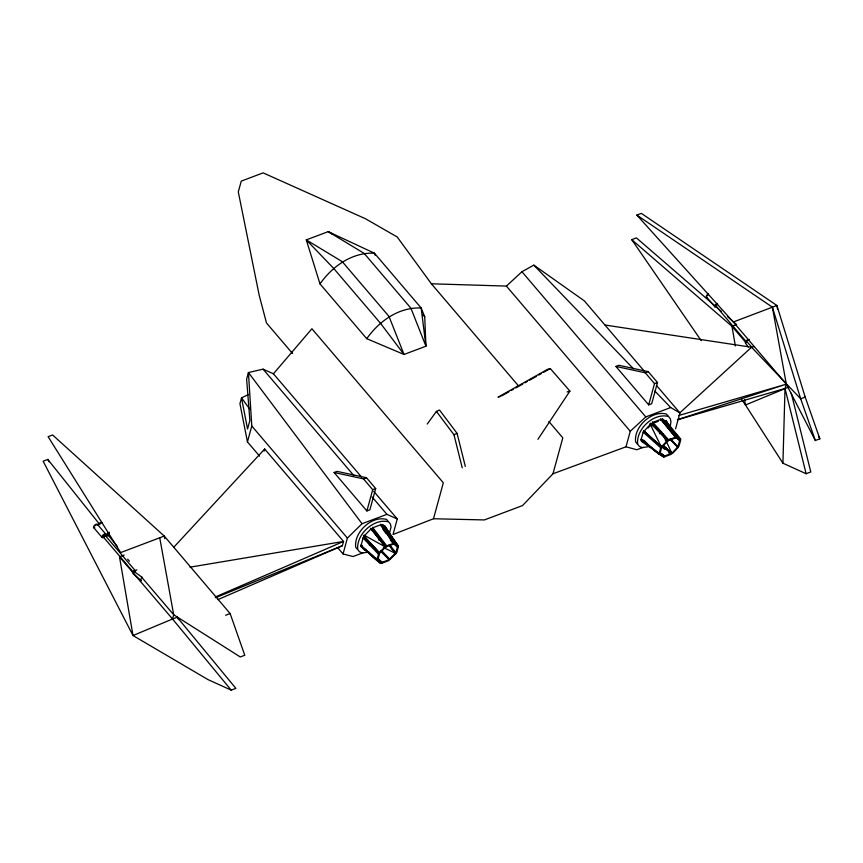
<?xml version="1.0" encoding="UTF-8"?>
<svg xmlns="http://www.w3.org/2000/svg" width="863" height="863" viewBox="0 0 863 863"><rect width="100%" height="100%" fill="white"/><g stroke="black" fill="none" stroke-linecap="round" stroke-linejoin="round"><path stroke-width="1.29" d="M791.285 393.172L810.778 471.964L806.118 473.722L782.924 463.215L785.017 388.479L786.333 384.164L772.374 307.174L636.829 215.07L641.349 213.377L776.894 305.47L805.201 397.109L819.85 438.814L815.33 440.508L786.333 384.164L733.302 321.996L636.829 215.07M670.443 425.308L670.95 421.64L670.292 418.641L668.534 416.516C653.766 412.385 635.686 429.418 637.703 444.359L639.472 446.484L642.223 447.584L649.893 446.495M360.788 545.157L376.937 560.033L378.49 554.186L379.483 553.798L363.927 537.25M379.483 553.798L377.94 559.645L376.937 560.033M386.279 528.803L398.447 546.527L396.894 552.374L395.901 552.752L397.444 546.905L395.135 543.604M136.915 569.882L133.549 571.144L132.934 573.431L141.273 580.777M140.442 581.382L141.597 577.131L173.7 614.758L240.27 656.959L244.779 655.265L230.13 613.55L164.261 536.063L52.611 434.974L48.101 436.667L120.669 552.59L164.261 536.063L164.736 538.674M99.838 524.596L47.821 459.429L43.15 461.187L132.999 635.535L172.535 619.008L173.7 614.758L159.741 537.757M259.612 456.149L247.444 441.888L251.791 426.02L248.447 372.546L263.075 369.159L273.431 373.776L361.521 477.034M264.089 451.133L264.671 449.008L343.528 541.446L342.363 545.696L217.875 599.623M363.021 552.795L353.064 556.538L343.053 553.96L347.39 538.081L362.039 523.712L386.926 514.348L397.282 518.954L393.032 534.488L433.496 518.749L484.391 519.936L522.547 505.567L552.978 473.776L626.009 446.797L636.818 449.742L643.032 447.401M366.894 510.939L372.708 489.677L375.696 488.555L366.462 477.735L337.088 471.371L334.1 472.493L366.894 510.939L369.882 509.817L375.696 488.555M372.73 528.782L373.032 527.671L381.241 524.585L380.939 525.696M377.185 558.879L381.975 563.151L382.212 562.309L389.084 559.72L380.691 551.166M380.594 524.251L393.604 543.323L393.366 544.165L386.495 546.754L386.732 545.901L372.514 527.293M389.084 559.72L388.846 560.572L381.975 563.151M433.496 518.749L443.334 482.805L311.91 328.76L273.431 373.776M552.978 473.776L562.805 437.843L548.879 421.511M626.009 446.797L630.26 431.263L645.794 416.915L670.68 407.541L679.936 412.924L675.589 428.792M648.696 404.866L654.51 383.614L657.498 382.492L648.264 371.662L618.89 365.297L615.902 366.419L648.696 404.866L651.684 403.744L657.498 382.492M646.592 444.92L646.894 443.809M652.406 423.517L652.708 422.406L660.918 419.321L660.616 420.432M652.115 423.021L668.372 440.659L668.609 439.806L675.481 437.217L660.497 418.9M653.701 449.364L663.927 457.034L664.165 456.182L671.036 453.593L662.029 445.934M675.481 437.217L675.244 438.07L668.372 440.659M663.927 457.034L670.799 454.445L671.036 453.593M749.321 339.386L745.966 340.648L745.341 342.924L748.361 347.034M640.842 439.429L659.03 453.701L660.702 447.811L661.694 447.444L644.132 431.489M661.694 447.444L660.022 453.334L659.03 453.701M670.562 439.094L677.908 446.743L679.569 440.853L680.562 440.486L678.901 438.48M680.562 440.486L678.901 446.376L677.908 446.743M389.342 533.733L391.058 526.991L390.4 523.992L388.641 521.867C373.873 517.735 355.793 534.758 357.811 549.709L359.58 551.835L362.331 552.935L368.976 552.115M537.929 439.321L569.914 391.09L550.281 368.566L547.455 369.418L498.016 397.196L500.842 396.354M427.239 424.057L436.419 411.424L439.515 410.044L457.066 433.345L465.33 466.43M319.99 283.884C332.406 266.257 352.126 252.179 374.413 253.183L421.166 307.994L424.736 316.861L425.934 346.214L404.035 354.456L366.743 338.684L319.99 283.884L306.289 239.892L328.199 231.64L374.413 253.183L375.297 255.405M366.743 338.684C379.159 321.058 398.879 306.991 421.166 307.994L425.934 346.214L410.917 308.21L364.164 253.398L328.199 231.64L332.719 234.412M648.037 427.994L651.565 424.111L650.875 423.701L643.841 431.478L644.521 431.888M173.571 547.466L264.671 449.008M642.428 440.13L641.382 441.23L645.815 444.359L646.862 443.248M661.533 420.184L662.579 419.073L667.013 422.19L665.61 420.551M661.306 446.937L667.088 440.842L667.671 441.133L661.899 447.228L661.306 446.937L649.925 423.582M663.776 446.16L671.856 453.226L677.628 447.131L678.221 447.412L672.439 453.507L662.924 445.524M641.943 440.648L659.44 454.402L660.303 453.528L664.122 455.75L663.259 456.624L659.44 454.402L641.403 440.421M381.619 525.707L382.708 524.639L386.613 528.296L384.52 525.837L392.611 539.084M362.277 545.729L361.187 546.797L365.103 550.465L366.192 549.386M363.442 535.75L379.634 553.075L385.685 547.131L371.263 528.825M381.047 550.518L389.914 559.504L395.966 553.571L389.202 545.189M393.938 544.165L394.844 543.312L382.115 524.413L398.221 545.966L397.325 546.808L393.938 544.165L381.036 525.459M380.529 563.388L381.424 562.536L377.563 559.041L381.424 562.536L378.037 559.893L377.142 560.734L364.887 549.699L380.529 563.388L360.993 546.074M292.535 353.506L266.494 322.978L259.234 295.459L238.296 191.92L241.241 181.122L263.15 172.88L365.373 218.695L397.196 236.969L431.392 283.787L506.408 286.084L521.942 271.726L533.83 265.135L584.327 300.853L644.294 371.155M680.044 412.643L751.565 347.239L754.23 346.538M501.996 395.707L508.89 391.834M511.187 390.54L513.485 389.245M515.794 387.951L522.687 384.078M524.984 382.784L527.282 381.489M529.58 380.195L536.484 376.322M538.782 375.027L541.079 373.733M543.377 372.449L550.281 368.566M248.555 394.51L241.521 397.875L239.936 403.679L247.444 441.888M436.419 411.424L453.97 434.736L457.066 433.345M215.221 597.023L343.528 541.446L190 567.174M215.523 597.746L342.363 545.696M364.197 537.757L362.999 538.221L360.982 545.858L362.169 545.405M385.664 529.504L386.851 529.051M397.444 546.905L398.447 546.527M733.302 321.996L776.894 305.47L777.595 309.386M701.198 340.637L631.738 239.644L636.398 237.886L714.37 305.297M119.504 556.84L172.535 619.008L177.206 617.25L235.869 688.361L231.198 690.12L208.005 679.613L132.999 635.535L119.504 556.84L124.175 555.082M334.1 472.493L363.474 478.857L366.462 477.735M615.902 366.419L645.276 372.784L648.264 371.662M654.747 422.633L658.275 421.306M788.523 387.153L745.481 404.995L741.662 399.45M386.732 545.901L393.604 543.323M225.621 615.254L230.13 613.55M805.201 397.109L800.681 398.803L751.565 347.239L605.19 325.06M644.273 432.169L643.086 432.6L640.918 440.303L642.104 439.86M677.466 419.698L786.333 384.164L678.631 415.535M567.088 391.942L569.914 391.09M677.466 419.785L785.017 388.479L806.118 473.722M665.265 440.022L667.671 441.133L650.616 423.204M393.55 552.428L395.966 553.571L389.31 545.448M383.323 547.455L395.966 553.571M364.046 535.157L385.685 547.131L370.712 528.383M645.869 443.355L648.016 444.812M659.828 452.838L664.122 455.75L660.044 452.6M133.549 571.144L142.201 577.379M644.499 442.471L650.637 447.066M645.783 443.453L655.039 450.421M657.088 451.975L663.259 456.624M660.087 453.053L664.165 456.182M365.049 549.623L370.173 553.658M375.286 557.692L381.424 562.536M643.485 440.173L645.589 441.845M371.759 529.246L371.144 528.76L363.787 536.311L364.402 536.808M361.09 545.988L374.057 556.613M662.762 447.746L664.769 449.418M668.793 452.773L670.799 454.445M663.561 445.869L672.439 453.507M716.398 307.045L721.457 311.424M727.541 316.667L736.646 324.553L731.986 326.311L631.738 239.644M643.345 440.313L659.44 454.402M642.967 431.921L660.702 447.811M643.669 430.756L661.899 447.228L643.701 430.82M377.433 557.962L382.212 562.309M669.968 438.933L674.553 443.647M670.26 439.537L677.628 447.131L670.562 439.709M381.619 550.939L389.914 559.504M533.83 265.135L633.442 368.792M654.855 391.079L670.68 407.541M381.37 550.777L389.396 559.159L395.448 553.215L389.019 545.254M362.762 537.703L378.49 554.186M379.634 553.075L364.132 536.322L379.105 552.719L385.157 546.786L370.669 528.35M671.835 429.547L673.604 431.478M676.268 434.38L680.691 439.213L679.828 440.087L676.009 437.854L661.09 419.742M652.417 421.942L668.609 439.806M745.966 340.648L752.32 347.735M715.772 305.944L746.473 341.942M745.945 342.665L731.986 326.311L735.362 345.977M706.527 297.023L714.898 306.84M656.463 385.416L679.936 412.924M645.276 372.784L654.51 383.614M521.942 271.726L645.794 416.915M643.722 441.899L645.815 444.359M506.408 286.084L630.26 431.263M431.392 283.787L518.426 385.815M422.999 314.833L424.736 316.861M363.474 478.857L372.708 489.677M373.733 491.349L397.282 518.954M263.075 369.159L353.787 475.491M372.104 496.969L386.926 514.348M251.791 426.02L347.39 538.081M337.832 547.843L343.053 553.96M127.659 559.17L129.407 561.22M97.465 524.413L105.836 534.229M104.919 535.103L135.631 571.09M102.967 536.603L133.668 572.59A1.241 0.615 -40.5 0 1 134.002 571.619A1.241 0.615 -40.5 0 1 135.135 570.918M93.7 527.627L102.071 537.444M676.193 436.851L679.569 440.853M668.199 416.193L666.441 414.067C651.673 409.936 633.593 426.958 635.61 441.91L637.379 444.024M388.307 521.532L386.548 519.418C371.78 515.276 353.701 532.309 355.718 547.261L357.487 549.375M172.535 619.008L231.198 690.12M665.751 420.756L680.691 439.213L676.872 436.98L662.115 418.652L676.009 437.854L676.872 436.98L665.664 420.81M108.231 535.114L117.454 546.667M389.515 544.726L395.901 552.752M372.223 528.372L386.495 546.754M381.133 525.373L394.844 543.312L398.221 545.966L384.52 525.837M362.039 523.712L248.447 372.546L246.624 379.202L249.882 420.508L247.552 429.019L241.521 397.875L250.173 409.634M382.665 528.749L385.729 533.151M390.313 539.763L391.834 541.964M782.924 463.215L745.481 404.995L744.575 399.752M395.977 544.607L397.325 546.808M177.206 617.25L178.544 619.537M818.62 436.419L819.85 438.814M47.821 459.429L49.051 461.813M662.741 433.701L671.856 453.226M815.33 440.508L800.681 398.803L772.374 307.174M453.97 434.736L462.234 467.811M716.775 305.923A1.241 0.615 -40.5 0 1 715.848 305.34A1.241 0.615 -40.5 0 1 717.617 304.326M716.592 306.753A2.481 1.23 -40.5 0 1 714.737 305.977A2.481 1.23 -40.5 0 1 717.412 303.42M707.218 297.228A2.481 1.23 -40.5 0 1 706.441 295.933A2.481 1.23 -40.5 0 1 708.512 293.808M707.466 295.524A1.241 0.615 -40.5 0 1 708.07 294.833M746.549 341.327A1.241 0.615 -40.5 0 1 746.916 340.853M747.423 340.464A1.241 0.615 -40.5 0 1 748.426 340.443M661.295 431.619A11.143 5.523 -40.5 0 1 659.505 433.755M652.05 425.837A11.143 5.523 -40.5 0 1 653.636 424.779M104.24 537.153A2.481 1.23 -40.5 0 1 101.953 536.613A2.481 1.23 -40.5 0 1 105.038 533.981A2.481 1.23 -40.5 0 1 105.21 536.322M94.811 527.811A2.481 1.23 -40.5 0 1 93.625 526.646A2.481 1.23 -40.5 0 1 96.009 524.326A2.481 1.23 -40.5 0 1 97.616 525.092M103.981 536.57A1.241 0.615 -40.5 0 1 102.934 536.301A1.241 0.615 -40.5 0 1 104.261 534.974A1.241 0.615 -40.5 0 1 104.844 535.707M108.814 535.427A2.481 1.23 -40.5 0 1 106.505 535.038A2.481 1.23 -40.5 0 1 109.299 532.309M98.134 525.222A2.481 1.23 -40.5 0 1 99.881 522.978A2.481 1.23 -40.5 0 1 102.039 522.687M380.41 537.843A11.143 5.523 -40.5 0 1 378.49 539.947M371.5 544.38A11.143 5.523 -40.5 0 1 369.288 544.898M372.471 530.821A11.143 5.523 -40.5 0 1 374.067 529.85M94.822 525.934A1.241 0.615 -40.5 0 1 95.275 525.481M96.052 525.114A1.241 0.615 -40.5 0 1 96.268 525.103M108.285 534.974A1.241 0.615 -40.5 0 1 107.616 534.273A1.241 0.615 -40.5 0 1 109.223 533.205M99.396 524.208A1.241 0.615 -40.5 0 1 99.612 523.97M100.626 523.388A1.241 0.615 -40.5 0 1 100.842 523.388M342.255 261.651L306.289 239.892L333.754 268.49L380.507 323.291L404.035 354.456L389.008 316.451L342.255 261.651"/></g></svg>
